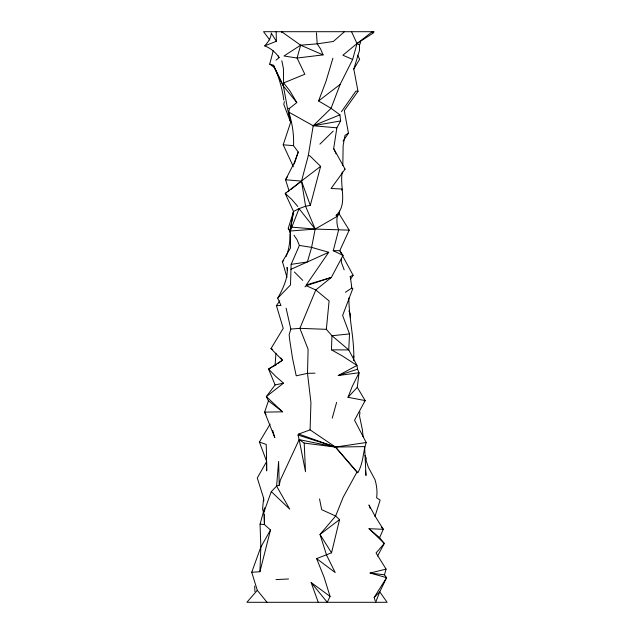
<?xml version="1.0" encoding="UTF-8"?>
<svg xmlns="http://www.w3.org/2000/svg" width="634" height="634" viewBox="0 0 634 634"><rect width="100%" height="100%" fill="white"/><g stroke="black" fill="none" stroke-linecap="round" stroke-linejoin="round"><path stroke-width="0.95" d="M266.684 462.424L266.668 470.88L266.51 458.097M264.521 514.705L264.426 524.548L270.496 529.992L259.916 571.725L251.73 572.248L257.293 590.294L267.033 602.3M264.552 511.749L264.584 507.81L260.059 524.167L260.851 547.055L259.916 571.725M353.827 357.631C354.049 337.637 348.946 317.943 348.858 298.02M342.328 171.893C339.309 186.047 348.185 204.283 336.178 215.37A23.823 14.97 49.1 0 0 337.312 216.297C336.416 220.822 336.987 225.617 338.635 229.904L333.27 250.723L343.034 255.391L331.352 277.43L315.795 289.976L299.882 328.341L308.108 349.271L307.506 373.339L310.937 402.661L310.089 429.868L335.457 447.065L357.758 472.726C363.377 463.478 362.886 452.319 366.198 442.532L354.541 420.199L365.176 400.585L357.275 387.334L359.05 372.76L357.544 369.202L356.974 365.422L348.763 349.913L331.962 335.743L326.344 329.323L299.882 328.341L290.832 329.07L289.12 334.776L289.77 340.442L292.559 358.424L296.221 375.827L307.506 373.339L314.987 373.164M293.994 235.206L297.1 239.842L299.129 244.787A15.279 7.426 54.9 0 1 299.399 245.413L291.133 264.362L290.491 284.959L277.732 298.123L280.989 305.525L276.416 305.612L283.232 328.341L270.972 348.629L282.431 360.231L278.017 363.44M353.717 356.039L353.748 357.988A80.328 34.418 -44.7 0 1 353.598 360.587M289.881 233.011L289.928 231.339L288.24 228.343L293.526 211.471L285.213 193.457L320.614 166.346L309.701 155.695L308.322 155.496L301.522 181.118L305.588 206.224L315.177 229.072L311.611 247.387L307.395 261.945L290.919 269.323M287.876 191.753L289.088 190.866L285.554 179.763L294.176 162.906L298.242 152.025L293.518 145.669C294.097 134.281 292.163 122.917 288.732 112.083L289.587 108.335L296.799 102.581L290.023 91.066L283.596 82.951L283.414 68.527L281.845 60.745M331.463 349.849L331.962 335.743L349.5 333.92L348.763 349.913L331.463 349.849L342.328 355.92L356.974 365.422L338.255 375.518L359.05 372.76L352.124 386.708L348.018 397.304L365.176 400.585L364.225 401.655M350.459 317.808L350.142 313.576L348.858 310.937M341.504 258.672L341.33 262.254L344.159 269.838M293.376 166.75L283.208 144.798L290.665 122.307L287.471 108.462L283.398 86.073L283.596 82.951L304.827 74.241L297.077 58.043L300.635 45.18L317.206 43.849L333.349 41.479L344.452 31.7M276.606 486.112L271.289 491.619L289.714 509.126L276.606 486.112L278.611 461.394L279.245 485.279L280.347 480.096L299.169 439.616L298.028 435.035L298.741 434.036L310.089 429.868M275.941 353.249L275.069 365.58L276.543 364.51M270.116 424.13L259.385 442.049L266.684 461.481L257.285 477.981L263.617 498.166L262.571 508.936L263.522 512.66M326.344 329.323L329.101 300.944L315.795 289.976L306.277 285.704L306.262 284.967L328.713 252.292L311.611 247.387L299.375 245.406M359.597 415.436L359.961 412.084M339.578 211.035L339.214 213.967L337.312 216.297L315.177 229.072L290.332 231.006L290.57 247.823L282.312 261.85A18.109 17.276 73.8 0 1 282.685 262.508L286.988 277.407M336.075 153.816L333.682 148.586L336.868 127.822L340.632 120.943L339.919 114.825L331.067 108.311L318.569 100.957L325.979 81.414L332.921 58.201M320.614 166.346L310.319 205.384L305.588 206.224L299.034 208.634L290.332 231.006M308.322 155.496L313.196 125.754L331.067 108.311L340.133 84.409L352.67 59.453L357.005 43.548L372.34 31.7L373.759 32.691L357.005 43.548L342.883 55.221L352.67 59.453M290.356 230.197L290.673 228.327M290.99 226.457L293.526 211.471L299.034 208.634L315.177 229.072L349.207 230.142L339.784 250.644L353.098 275.259L350.412 279.38M284.349 101.622L283.826 104.515L290.665 122.307L290.372 118.582M290.126 229.659L293.526 211.471M271.178 34.188C270.67 38.745 267.714 42.557 264.75 45.87C270.559 48.192 275.782 52.281 279.071 57.631L276.036 60.19M318.252 602.3L311.128 582.535L327.287 602.3L330.06 596.388L324.117 577.297L316.62 558.609L331.542 552.816L339.547 519.611L335.64 516.028L321.676 509.665L319.544 498.958M341.583 190.176L341.877 189.011L331.059 188.504L345.07 169.135L333.682 148.586M274.467 67.497L269.712 64.161L273.199 50.831M336.614 402.376L332.248 418.099M375.637 602.3L379.742 591.879L386.613 577.669L384.466 574.808L386.082 569.126L376.057 552.983L384.283 543.449L379.576 537.672L369.028 528.693L383.301 529.311L379.576 537.672M280.862 357.909L282.431 360.231L268.547 369.059L275.6 376.279L283.541 383.158L275.116 384.925L266.351 396.591L268.444 400.815L264.64 412.132L274.791 437.626L272.699 430.47M343.049 141.113L348.454 133.259L344.302 110.578L358.004 91.32L353.804 69.051L359.526 50.268L359.526 45.085L360.714 42.09M374.956 516.488L380.138 500.099L376.612 497.793C377.484 491.683 376.739 485.478 374.963 479.597L368.346 467.298L366.119 460.601L366.27 458.16L365.057 455.577M294.287 163.992L298.242 152.025M271.289 491.619L263.792 512.486L264.426 524.548L260.059 524.167M251.73 572.248L260.851 547.055L270.496 529.992M285.974 256.722C289.009 249.725 290.023 241.982 289.952 234.39M377.531 556.018L384.283 543.449L369.028 528.693M277.732 298.123L278.714 296.379A105.656 103.215 -31.6 0 0 282.304 289.278C285.379 282.471 288.098 274.95 287.067 267.374L287.479 270.266M353.804 69.051L359.652 59.16L357.568 55.221M287.503 176.506L285.554 179.763L301.522 181.118L310.319 205.384M341.433 111.735L355.912 91.106L358.004 91.32M375.13 600.667L374.179 597.379L386.613 577.669L370.082 573.041L386.082 569.126M276.416 305.612L279.768 300.873M257.293 590.294L246.888 602.3L387.112 602.3L379.742 591.879L374.179 597.379M348.018 397.304L357.275 387.334M319.924 144.132L333.191 131.127M282.312 261.85L283.683 260.511M304.962 286.861L306.277 285.704L331.352 277.43L306.262 284.967M283.541 383.158L266.351 396.591L282.542 411.823L264.64 412.132L266.011 414.715M290.641 189.645L301.522 181.118M318.569 100.957L340.133 84.409M339.547 519.611L320.012 534.462L326.581 555.138L335.188 572.526L316.62 558.609M345.467 292.266L351.767 288.05A46.02 38.682 -10.2 0 0 352.837 288.541L342.629 315.447L349.5 333.92M323.071 54.889L300.635 45.18L283.992 55.982L297.077 58.043L323.071 54.889L320.535 48.873L317.206 43.849L316.437 32.794M286.592 192.617L285.213 193.457L291.537 199.203L297.766 206.462M272.073 367.078L268.547 369.059L275.116 384.925M348.454 133.259L345.031 135.28L343.137 145.511L342.82 165.569M272.802 366.69L274.316 365.945M336.178 215.37L339.214 213.967L349.207 230.142M328.713 252.292L307.395 261.945L291.133 264.362M353.098 275.259L350.19 276.519M372.221 32.453L374.036 31.7L263.53 31.7L269.846 40.021M339.919 114.825L313.196 125.754L288.732 112.083L290.665 122.307M264.75 45.87L276.376 41.273L276.155 31.7M338.255 375.518L357.544 369.202M340.632 120.943L313.196 125.754L336.868 127.822M304.209 443.095L305.493 471.704L299.169 439.616L304.209 443.095L335.457 447.065L366.198 442.532M287.471 108.462L289.587 108.335M275.988 579.603L288.557 578.977M299.169 439.616L335.457 447.065L364.613 446.598L365.992 475.484L365.501 470.674M333.27 250.723L339.784 250.644L343.034 255.391M293.518 145.669L283.208 144.798M291.64 227.123L315.177 229.072M370.082 573.041L384.466 574.808M344.325 168.961L345.07 169.135M269.712 64.161L273.064 65.151L274.554 66.324M298.028 435.035L335.457 447.065L356.926 472.14L343.184 497.207L335.64 516.028L320.012 534.462L331.542 552.816M259.385 442.049L266.225 444.434L266.581 457.693M298.741 434.036L335.457 447.065M270.972 348.629L272.723 349.389M359.526 45.085L357.005 43.548L351.537 31.7M300.635 45.18L281.583 31.7L282.075 32.611M311.128 582.535L330.06 596.388M268.444 400.815L282.542 411.823M294.414 271.986L302.783 280.394M381.327 527.147L383.301 529.311L375.201 516.345L368.956 504.949L370.24 508.516M273.064 65.151L283.398 86.073L296.799 102.581M271.09 32.897L276.376 41.273M288.24 228.343L290.237 231.648M283.398 86.073L274.823 68.004C279.19 78.204 282.376 88.998 283.786 100.021M278.358 55.855L279.071 57.631M286.1 308.156L290.832 329.07M359.526 416.055L362.347 429.622L363.116 436.763M350.206 276.614L350.523 278.461A220.751 187.133 -29.1 0 1 351.513 285.657M351.529 285.657L351.767 288.05M263.617 498.166L263.863 500.955M254.686 586.085L254.923 591.554M276.527 486.032A108.462 31.835 -14.9 0 1 279.174 485.192M357.838 472.71A203.181 31.621 -9.5 0 1 356.99 472.124"/></g></svg>
